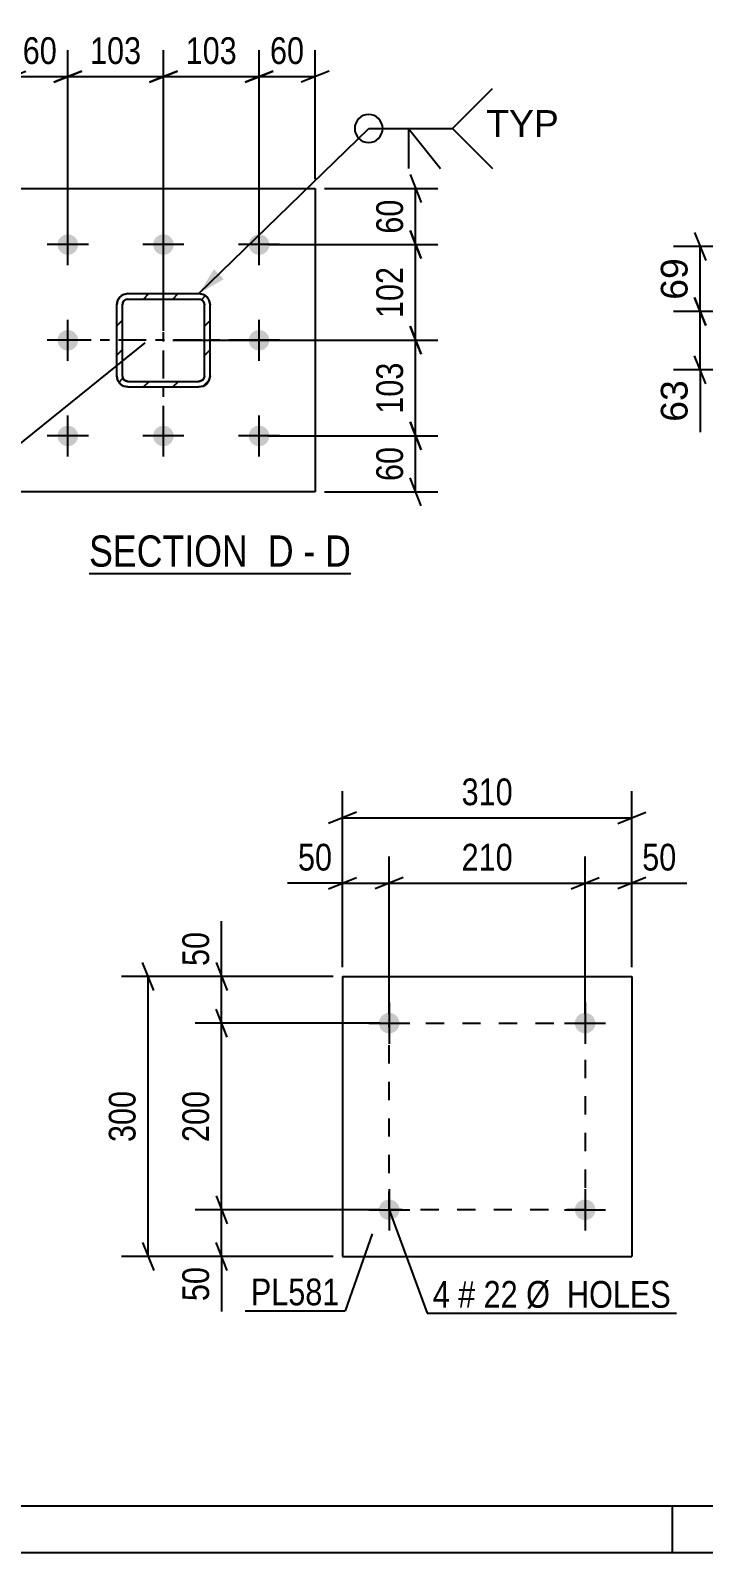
# Model space of a CAD drawing. Header units: millimetres. Extents: x 0 to 841, y 0 to 594.
# Drawn here: x 142.2 to 214.3, y 0 to 163.1 of the extents above; entities that cross this region are included whole.
import ezdxf

# ---------------------------------------------------------------- set-up
doc = ezdxf.new("R2010")
doc.units = ezdxf.units.MM
doc.linetypes.add('DXK_LINE_DOT2', pattern=[3.9198, 1.9599, -1.9599])
doc.linetypes.add('DXK_LINE_DOT3', pattern=[5.9187, 2.979, -0.9799, 0.9799, -0.9799])
doc.styles.add('Arial', font='ARIAL.TTF', dxfattribs={"height": 0.2})
doc.styles.add('Arial Narrow', font='ARIALN.TTF', dxfattribs={"height": 0.2})

# ---------------------------------------------------------------- blocks, each defined once
blk = doc.blocks.new('Unknown-717033707-1135')
at = {"color": 5, "linetype": 'Continuous'}
for p, q in [((5, 5), (836, 5)), ((211, 0), (211, 5)), ((0, 0), (841, 0))]:
    blk.add_line(p, q, dxfattribs=at)
blk = doc.blocks.new('Unknown-717033707-14 - 4329')
at = {"color": 6, "linetype": 'Continuous'}
blk.add_line((148.48, 104.88), (176.55, 104.88), dxfattribs=at)
at = {"color": 0, "linetype": 'Continuous'}
for points in [[(166.59, 105.63), (166.59, 109.13), (148.48, 109.13), (148.48, 105.63)], [(170.41, 105.63), (170.41, 109.13), (167.64, 109.13), (167.64, 105.63)], [(172.73, 105.63), (172.73, 109.13), (171.46, 109.13), (171.46, 105.63)], [(176.55, 105.63), (176.55, 109.13), (173.78, 109.13), (173.78, 105.63)]]:
    blk.add_wipeout(points, dxfattribs=at)
at = {"color": 7, "linetype": 'Continuous', "style": 'Arial Narrow'}
for s, p in [('SECTION ', (148.48, 105.63)), ('D', (167.64, 105.63)), ('D', (173.78, 105.63)), ('-', (171.46, 105.63))]:
    blk.add_text(s, height=3.34, dxfattribs=at).set_placement(p)
blk = doc.blocks.new('Part-717033707-4378 - 4329')
at = {"linetype": 'Continuous'}
h = blk.add_hatch(dxfattribs=at)
h.set_pattern_fill('', scale=0.7, style=0, pattern_type=0)
h.set_pattern_definition([(45, (160.7044, 124.9726), (-1.57154, 1.57154), [])])
h.paths.add_polyline_path([(160.25, 124.88), (160.7, 124.97), (161.09, 125.23), (161.35, 125.62), (161.45, 126.08), (161.45, 133.68), (161.35, 134.14), (161.09, 134.53), (160.7, 134.79), (160.25, 134.88), (152.65, 134.88), (152.19, 134.79), (151.8, 134.53), (151.54, 134.14), (151.45, 133.68), (151.45, 126.08), (151.54, 125.62), (151.8, 125.23), (152.19, 124.97), (152.65, 124.88)])
h.paths.add_polyline_path([(152.65, 125.48), (152.42, 125.53), (152.22, 125.66), (152.09, 125.85), (152.05, 126.08), (152.05, 133.68), (152.09, 133.91), (152.22, 134.11), (152.42, 134.24), (152.65, 134.28), (160.25, 134.28), (160.47, 134.24), (160.67, 134.11), (160.8, 133.91), (160.85, 133.68), (160.85, 126.08), (160.8, 125.85), (160.67, 125.66), (160.47, 125.53), (160.25, 125.48)])
at = {"color": 7, "linetype": 'DXK_LINE_DOT3'}
for p, q in [((156.45, 119.88), (156.45, 139.88)), ((166.45, 129.88), (146.45, 129.88))]:
    blk.add_line(p, q, dxfattribs=at)
at = {"color": 7, "linetype": 'DXK_LINE_DOT2'}
for p, q in [((151.45, 133.68), (151.54, 134.14)), ((152.09, 133.91), (152.05, 133.68)), ((152.22, 134.11), (152.09, 133.91)), ((152.19, 134.79), (152.65, 134.88)), ((152.42, 134.24), (152.22, 134.11)), ((152.65, 134.28), (152.42, 134.24)), ((152.65, 134.88), (160.25, 134.88)), ((152.65, 134.28), (160.25, 134.28)), ((160.25, 134.88), (160.7, 134.79)), ((160.47, 134.24), (160.25, 134.28)), ((160.67, 134.11), (160.47, 134.24)), ((160.8, 133.91), (160.67, 134.11)), ((160.85, 133.68), (160.8, 133.91)), ((161.35, 134.14), (161.45, 133.68)), ((151.45, 126.08), (151.45, 133.68)), ((152.05, 126.08), (152.05, 133.68)), ((160.85, 126.08), (160.85, 133.68)), ((161.45, 126.08), (161.45, 133.68)), ((151.54, 125.62), (151.45, 126.08)), ((152.05, 126.08), (152.09, 125.85)), ((152.09, 125.85), (152.22, 125.66)), ((152.22, 125.66), (152.42, 125.53)), ((160.47, 125.53), (160.67, 125.66)), ((160.67, 125.66), (160.8, 125.85)), ((160.8, 125.85), (160.85, 126.08)), ((161.45, 126.08), (161.35, 125.62)), ((152.65, 124.88), (152.19, 124.97)), ((152.42, 125.53), (152.65, 125.48)), ((152.65, 125.48), (160.25, 125.48)), ((152.65, 124.88), (160.25, 124.88)), ((160.25, 125.48), (160.47, 125.53)), ((160.7, 124.97), (160.25, 124.88))]:
    blk.add_line(p, q, dxfattribs=at)
at = {"color": 2, "linetype": 'Continuous'}
for p, q in [((151.54, 134.14), (151.45, 133.68)), ((152.05, 133.68), (152.09, 133.91)), ((152.09, 133.91), (152.22, 134.11)), ((152.65, 134.88), (152.19, 134.79)), ((152.22, 134.11), (152.42, 134.24)), ((152.42, 134.24), (152.65, 134.28)), ((152.65, 134.88), (160.25, 134.88)), ((152.65, 134.28), (160.25, 134.28)), ((160.7, 134.79), (160.25, 134.88)), ((160.25, 134.28), (160.47, 134.24)), ((160.47, 134.24), (160.67, 134.11)), ((160.67, 134.11), (160.8, 133.91)), ((160.8, 133.91), (160.85, 133.68)), ((161.45, 133.68), (161.35, 134.14)), ((151.45, 126.08), (151.45, 133.68)), ((152.05, 126.08), (152.05, 133.68)), ((160.85, 126.08), (160.85, 133.68)), ((161.45, 126.08), (161.45, 133.68)), ((151.45, 126.08), (151.54, 125.62)), ((152.09, 125.85), (152.05, 126.08)), ((152.22, 125.66), (152.09, 125.85)), ((152.42, 125.53), (152.22, 125.66)), ((160.67, 125.66), (160.47, 125.53)), ((160.8, 125.85), (160.67, 125.66)), ((160.85, 126.08), (160.8, 125.85)), ((161.35, 125.62), (161.45, 126.08)), ((152.19, 124.97), (152.65, 124.88)), ((152.65, 125.48), (152.42, 125.53)), ((152.65, 125.48), (160.25, 125.48)), ((152.65, 124.88), (160.25, 124.88)), ((160.47, 125.53), (160.25, 125.48)), ((160.25, 124.88), (160.7, 124.97))]:
    blk.add_line(p, q, dxfattribs=at)
at = {"color": 7, "linetype": 'DXK_LINE_DOT2'}
for centre, start, end in [((152.65, 133.68), 112.5, 157.5), ((160.25, 133.68), 22.5, 67.5), ((152.65, 126.08), 202.5, 247.5), ((160.25, 126.08), 292.5, 337.5)]:
    blk.add_arc(centre, 1.2, start, end, dxfattribs=at)
at = {"color": 2, "linetype": 'Continuous'}
for centre, start, end in [((152.65, 133.68), 112.5, 157.5), ((160.25, 133.68), 22.5, 67.5), ((152.65, 126.08), 202.5, 247.5), ((160.25, 126.08), 292.5, 337.5)]:
    blk.add_arc(centre, 1.2, start, end, dxfattribs=at)
blk = doc.blocks.new('Bolt-717033707-4435 - 4329')
at = {"linetype": 'Continuous'}
for points in [[(146.2, 139.03, -1), (146.2, 141.23, -1)], [(156.45, 139.03, -1), (156.45, 141.23, -1)], [(166.7, 139.03, -1), (166.7, 141.23, -1)], [(146.2, 128.78, -1), (146.2, 130.98, -1)], [(166.7, 128.78, -1), (166.7, 130.98, -1)], [(146.2, 118.53, -1), (146.2, 120.73, -1)], [(156.45, 118.53, -1), (156.45, 120.73, -1)], [(166.7, 118.53, -1), (166.7, 120.73, -1)]]:
    blk.add_hatch(color=1, dxfattribs=at).paths.add_polyline_path(points)
at = {"color": 1, "linetype": 'Continuous'}
for p, q in [((146.2, 137.93), (146.2, 142.33)), ((156.45, 137.93), (156.45, 142.33)), ((166.7, 137.93), (166.7, 142.33)), ((148.4, 140.13), (144, 140.13)), ((158.65, 140.13), (154.25, 140.13)), ((168.9, 140.13), (164.5, 140.13)), ((146.2, 127.68), (146.2, 132.08)), ((166.7, 127.68), (166.7, 132.08)), ((148.4, 129.88), (144, 129.88)), ((168.9, 129.88), (164.5, 129.88)), ((146.2, 117.43), (146.2, 121.83)), ((156.45, 117.43), (156.45, 121.83)), ((166.7, 117.43), (166.7, 121.83)), ((148.4, 119.63), (144, 119.63)), ((158.65, 119.63), (154.25, 119.63)), ((168.9, 119.63), (164.5, 119.63))]:
    blk.add_line(p, q, dxfattribs=at)
blk = doc.blocks.new('Part-717033707-4383 - 4329')
at = {"color": 2, "linetype": 'Continuous'}
for p, q in [((140.2, 113.63), (140.2, 146.13)), ((140.2, 146.13), (172.7, 146.13)), ((172.7, 146.13), (172.7, 113.63)), ((172.7, 113.63), (140.2, 113.63))]:
    blk.add_line(p, q, dxfattribs=at)
blk = doc.blocks.new('Part-717033707-54389 - 54388')
at = {"color": 2, "linetype": 'Continuous'}
for p, q in [((175.65, 61.72), (175.65, 31.72)), ((175.65, 61.72), (206.65, 61.72)), ((206.65, 61.72), (206.65, 31.72)), ((175.65, 31.72), (206.65, 31.72))]:
    blk.add_line(p, q, dxfattribs=at)
blk = doc.blocks.new('Bolt-717033707-54390 - 54388')
at = {"linetype": 'Continuous'}
for points in [[(181.75, 36.72, -1), (179.55, 36.72, -1)], [(202.75, 36.72, -1), (200.55, 36.72, -1)]]:
    blk.add_hatch(color=1, dxfattribs=at).paths.add_polyline_path(points)
at = {"color": 1, "linetype": 'Continuous'}
for p, q in [((180.65, 38.92), (180.65, 34.52)), ((201.65, 38.92), (201.65, 34.52)), ((178.45, 36.72), (182.85, 36.72)), ((199.45, 36.72), (203.85, 36.72))]:
    blk.add_line(p, q, dxfattribs=at)
blk = doc.blocks.new('Bolt-717033707-54391 - 54388')
at = {"linetype": 'Continuous'}
for points in [[(181.75, 56.72, -1), (179.55, 56.72, -1)], [(202.75, 56.72, -1), (200.55, 56.72, -1)]]:
    blk.add_hatch(color=1, dxfattribs=at).paths.add_polyline_path(points)
at = {"color": 1, "linetype": 'Continuous'}
for p, q in [((180.65, 58.92), (180.65, 54.52)), ((201.65, 58.92), (201.65, 54.52)), ((178.45, 56.72), (182.85, 56.72)), ((199.45, 56.72), (203.85, 56.72))]:
    blk.add_line(p, q, dxfattribs=at)
blk = doc.blocks.new('Rectangle-717033707-55442 - 54388')
at = {"color": 1, "linetype": 'DXK_LINE_DOT2'}
blk.add_lwpolyline([(180.65, 56.72), (201.65, 56.72), (201.65, 36.72), (180.65, 36.72), (180.65, 56.72)], close=True, dxfattribs=at)
blk = doc.blocks.new('StraightDimension-717033707-53277 - 4329')
at = {"color": 7, "linetype": 'Continuous'}
for p, q in [((140.2, 147.13), (140.2, 160.98)), ((146.2, 141.13), (146.2, 160.98)), ((138.7, 157.53), (141.7, 158.73)), ((147.7, 158.73), (144.7, 157.53)), ((140.2, 158.13), (146.2, 158.13))]:
    blk.add_line(p, q, dxfattribs=at)
at = {"color": 0}
blk.add_wipeout([(145.62, 158.88), (145.62, 163.08), (140.77, 163.08), (140.77, 158.88)], dxfattribs=at)
at = {"color": 3, "style": 'Arial Narrow'}
blk.add_text('60', height=2.863, dxfattribs=at).set_placement((141.37, 159.48))
blk = doc.blocks.new('StraightDimension-717033707-53124 - 4329')
at = {"color": 7, "linetype": 'Continuous'}
for p, q in [((182.88, 141.63), (184.08, 138.63)), ((167.7, 140.13), (185.88, 140.13)), ((183.48, 129.88), (183.48, 140.13)), ((184.08, 128.38), (182.88, 131.38)), ((157.45, 129.88), (185.88, 129.88))]:
    blk.add_line(p, q, dxfattribs=at)
at = {"color": 0}
blk.add_wipeout([(182.73, 138.35), (178.53, 138.35), (178.53, 131.66), (182.73, 131.66)], dxfattribs=at)
at = {"color": 3, "style": 'Arial Narrow'}
blk.add_text('102', height=2.863, rotation=90.0002, dxfattribs=at).set_placement((182.13, 132.26))
blk = doc.blocks.new('StraightDimension-717033707-53276 - 4329')
at = {"color": 7, "linetype": 'Continuous'}
for p, q in [((146.2, 141.13), (146.2, 160.98)), ((156.45, 130.88), (156.45, 160.98)), ((144.7, 157.53), (147.7, 158.73)), ((157.95, 158.73), (154.95, 157.53)), ((146.2, 158.13), (156.45, 158.13))]:
    blk.add_line(p, q, dxfattribs=at)
at = {"color": 0}
blk.add_wipeout([(154.66, 158.88), (154.66, 163.08), (147.98, 163.08), (147.98, 158.88)], dxfattribs=at)
at = {"color": 3, "style": 'Arial Narrow'}
blk.add_text('103', height=2.863, dxfattribs=at).set_placement((148.58, 159.48))
blk = doc.blocks.new('StraightDimension-717033707-53274 - 4329')
at = {"color": 7, "linetype": 'Continuous'}
for p, q in [((166.7, 141.13), (166.7, 160.98)), ((172.7, 147.13), (172.7, 160.98)), ((165.2, 157.53), (168.2, 158.73)), ((174.2, 158.73), (171.2, 157.53)), ((166.7, 158.13), (172.7, 158.13))]:
    blk.add_line(p, q, dxfattribs=at)
at = {"color": 0}
blk.add_wipeout([(172.12, 158.88), (172.12, 163.08), (167.27, 163.08), (167.27, 158.88)], dxfattribs=at)
at = {"color": 3, "style": 'Arial Narrow'}
blk.add_text('60', height=2.863, dxfattribs=at).set_placement((167.87, 159.48))
blk = doc.blocks.new('StraightDimension-717033707-53123 - 4329')
at = {"color": 7, "linetype": 'Continuous'}
for p, q in [((182.88, 147.63), (184.08, 144.63)), ((173.7, 146.13), (185.88, 146.13)), ((183.48, 140.13), (183.48, 146.13)), ((184.08, 138.63), (182.88, 141.63)), ((167.7, 140.13), (185.88, 140.13))]:
    blk.add_line(p, q, dxfattribs=at)
at = {"color": 0}
blk.add_wipeout([(182.73, 145.56), (178.53, 145.56), (178.53, 140.7), (182.73, 140.7)], dxfattribs=at)
at = {"color": 3, "style": 'Arial Narrow'}
blk.add_text('60', height=2.863, rotation=90.0002, dxfattribs=at).set_placement((182.13, 141.3))
blk = doc.blocks.new('StraightDimension-717033707-53125 - 4329')
at = {"color": 7, "linetype": 'Continuous'}
for p, q in [((182.88, 131.38), (184.08, 128.38)), ((157.45, 129.88), (185.88, 129.88)), ((183.48, 119.63), (183.48, 129.88)), ((184.08, 118.13), (182.88, 121.13)), ((167.7, 119.63), (185.88, 119.63))]:
    blk.add_line(p, q, dxfattribs=at)
at = {"color": 0}
blk.add_wipeout([(182.73, 128.1), (178.53, 128.1), (178.53, 121.41), (182.73, 121.41)], dxfattribs=at)
at = {"color": 3, "style": 'Arial Narrow'}
blk.add_text('103', height=2.863, rotation=90.0002, dxfattribs=at).set_placement((182.13, 122.01))
blk = doc.blocks.new('StraightDimension-717033707-53126 - 4329')
at = {"color": 7, "linetype": 'Continuous'}
for p, q in [((182.88, 121.13), (184.08, 118.13)), ((167.7, 119.63), (185.88, 119.63)), ((183.48, 113.63), (183.48, 119.63)), ((184.08, 112.13), (182.88, 115.13)), ((173.7, 113.63), (185.88, 113.63))]:
    blk.add_line(p, q, dxfattribs=at)
at = {"color": 0}
blk.add_wipeout([(182.73, 119.06), (178.53, 119.06), (178.53, 114.2), (182.73, 114.2)], dxfattribs=at)
at = {"color": 3, "style": 'Arial Narrow'}
blk.add_text('60', height=2.863, rotation=90.0002, dxfattribs=at).set_placement((182.13, 114.8))
blk = doc.blocks.new('StraightDimension-717033707-53275 - 4329')
at = {"color": 7, "linetype": 'Continuous'}
for p, q in [((156.45, 130.88), (156.45, 160.98)), ((166.7, 141.13), (166.7, 160.98)), ((154.95, 157.53), (157.95, 158.73)), ((168.2, 158.73), (165.2, 157.53)), ((156.45, 158.13), (166.7, 158.13))]:
    blk.add_line(p, q, dxfattribs=at)
at = {"color": 0}
blk.add_wipeout([(164.91, 158.88), (164.91, 163.08), (158.23, 163.08), (158.23, 158.88)], dxfattribs=at)
at = {"color": 3, "style": 'Arial Narrow'}
blk.add_text('103', height=2.863, dxfattribs=at).set_placement((158.83, 159.48))
blk = doc.blocks.new('StraightDimension-717033707-52957 - 4492')
at = {"color": 7, "linetype": 'Continuous'}
for p, q in [((213.38, 141.42), (214.58, 138.42)), ((257.16, 139.92), (211.13, 139.92)), ((213.98, 132.98), (213.98, 139.92)), ((214.58, 131.48), (213.38, 134.48)), ((227.1, 132.98), (211.13, 132.98))]:
    blk.add_line(p, q, dxfattribs=at)
at = {"color": 0}
blk.add_wipeout([(213.22, 139.27), (209.02, 139.27), (209.02, 133.62), (213.22, 133.62)], dxfattribs=at)
at = {"color": 3, "style": 'Arial'}
blk.add_text('69', height=2.865, rotation=90.0002, dxfattribs=at).set_placement((212.63, 134.22))
blk = doc.blocks.new('StraightDimension-717033707-52958 - 4492')
at = {"color": 7, "linetype": 'Continuous'}
for p, q in [((213.38, 134.48), (214.58, 131.48)), ((227.1, 132.98), (211.13, 132.98)), ((213.98, 126.72), (213.98, 132.98)), ((214.58, 125.22), (213.38, 128.22)), ((258.65, 126.72), (211.13, 126.72))]:
    blk.add_line(p, q, dxfattribs=at)
at = {"color": 0}
blk.add_wipeout([(213.22, 126.19), (209.02, 126.19), (209.02, 120.55), (213.22, 120.55)], dxfattribs=at)
at = {"color": 7, "linetype": 'Continuous'}
blk.add_line((213.98, 126.72), (213.98, 120.02), dxfattribs=at)
blk.add_line((213.98, 126.72), (213.98, 120.02), dxfattribs=at)
at = {"color": 3, "style": 'Arial'}
blk.add_text('63', height=2.865, rotation=90.0002, dxfattribs=at).set_placement((212.63, 121.15))
blk = doc.blocks.new('StraightDimension-717033707-54609 - 54388')
at = {"color": 7, "linetype": 'Continuous'}
for p, q in [((163.29, 55.22), (162.09, 58.22)), ((179.65, 56.72), (159.84, 56.72)), ((162.69, 36.72), (162.69, 56.72)), ((162.09, 38.22), (163.29, 35.22)), ((179.65, 36.72), (159.84, 36.72))]:
    blk.add_line(p, q, dxfattribs=at)
at = {"color": 0}
blk.add_wipeout([(161.94, 50.06), (157.74, 50.06), (157.74, 43.38), (161.94, 43.38)], dxfattribs=at)
at = {"color": 3, "style": 'Arial Narrow'}
blk.add_text('200', height=2.863, rotation=90.0002, dxfattribs=at).set_placement((161.34, 43.98))
blk = doc.blocks.new('StraightDimension-717033707-54608 - 54388')
at = {"color": 7, "linetype": 'Continuous'}
for p, q in [((162.09, 63.22), (163.29, 60.22)), ((174.65, 61.72), (159.84, 61.72)), ((162.69, 56.72), (162.69, 61.72)), ((163.29, 55.22), (162.09, 58.22)), ((179.65, 56.72), (159.84, 56.72))]:
    blk.add_line(p, q, dxfattribs=at)
at = {"color": 0}
blk.add_wipeout([(161.94, 67.1), (157.74, 67.1), (157.74, 62.24), (161.94, 62.24)], dxfattribs=at)
at = {"color": 7, "linetype": 'Continuous'}
blk.add_line((162.69, 61.72), (162.69, 67.63), dxfattribs=at)
blk.add_line((162.69, 61.72), (162.69, 67.63), dxfattribs=at)
at = {"color": 3, "style": 'Arial Narrow'}
blk.add_text('50', height=2.863, rotation=90.0002, dxfattribs=at).set_placement((161.34, 62.84))
blk = doc.blocks.new('StraightDimension-717033707-55400 - 54388')
at = {"color": 7, "linetype": 'Continuous'}
for p, q in [((201.65, 57.72), (201.65, 74.57)), ((206.65, 62.72), (206.65, 74.57)), ((200.15, 71.12), (203.15, 72.32)), ((208.15, 72.32), (205.15, 71.12)), ((201.65, 71.72), (206.65, 71.72))]:
    blk.add_line(p, q, dxfattribs=at)
at = {"color": 0}
blk.add_wipeout([(212.03, 72.47), (212.03, 76.67), (207.17, 76.67), (207.17, 72.47)], dxfattribs=at)
at = {"color": 7, "linetype": 'Continuous'}
blk.add_line((206.65, 71.72), (212.55, 71.72), dxfattribs=at)
blk.add_line((206.65, 71.72), (212.55, 71.72), dxfattribs=at)
at = {"color": 3, "style": 'Arial Narrow'}
blk.add_text('50', height=2.863, dxfattribs=at).set_placement((207.77, 73.07))
blk = doc.blocks.new('StraightDimension-717033707-54610 - 54388')
at = {"color": 7, "linetype": 'Continuous'}
for p, q in [((162.09, 38.22), (163.29, 35.22)), ((179.65, 36.72), (159.84, 36.72)), ((162.69, 31.72), (162.69, 36.72)), ((163.29, 30.22), (162.09, 33.22)), ((174.65, 31.72), (159.84, 31.72))]:
    blk.add_line(p, q, dxfattribs=at)
at = {"color": 0}
blk.add_wipeout([(161.94, 31.19), (157.74, 31.19), (157.74, 26.34), (161.94, 26.34)], dxfattribs=at)
at = {"color": 7, "linetype": 'Continuous'}
blk.add_line((162.69, 31.72), (162.69, 25.81), dxfattribs=at)
blk.add_line((162.69, 31.72), (162.69, 25.81), dxfattribs=at)
at = {"color": 3, "style": 'Arial Narrow'}
blk.add_text('50', height=2.863, rotation=90.0002, dxfattribs=at).set_placement((161.34, 26.94))
blk = doc.blocks.new('StraightDimension-717033707-54620 - 54388')
at = {"color": 7, "linetype": 'Continuous'}
for p, q in [((155.41, 60.22), (154.21, 63.22)), ((174.65, 61.72), (151.96, 61.72)), ((154.81, 31.72), (154.81, 61.72)), ((154.21, 33.22), (155.41, 30.22)), ((174.65, 31.72), (151.96, 31.72))]:
    blk.add_line(p, q, dxfattribs=at)
at = {"color": 0}
blk.add_wipeout([(154.06, 50.06), (149.86, 50.06), (149.86, 43.38), (154.06, 43.38)], dxfattribs=at)
at = {"color": 3, "style": 'Arial Narrow'}
blk.add_text('300', height=2.863, rotation=90.0002, dxfattribs=at).set_placement((153.46, 43.98))
blk = doc.blocks.new('StraightDimension-717033707-54640 - 54388')
at = {"color": 7, "linetype": 'Continuous'}
for p, q in [((175.65, 62.72), (175.65, 81.57)), ((206.65, 62.72), (206.65, 81.57)), ((177.15, 79.32), (174.15, 78.12)), ((175.65, 78.72), (206.65, 78.72)), ((205.15, 78.12), (208.15, 79.32))]:
    blk.add_line(p, q, dxfattribs=at)
at = {"color": 0}
blk.add_wipeout([(194.49, 79.47), (194.49, 83.67), (187.81, 83.67), (187.81, 79.47)], dxfattribs=at)
at = {"color": 3, "style": 'Arial Narrow'}
blk.add_text('310', height=2.863, dxfattribs=at).set_placement((188.41, 80.07))
blk = doc.blocks.new('StraightDimension-717033707-55401 - 54388')
at = {"color": 7, "linetype": 'Continuous'}
for p, q in [((180.65, 57.72), (180.65, 74.57)), ((201.65, 57.72), (201.65, 74.57)), ((182.15, 72.32), (179.15, 71.12)), ((200.15, 71.12), (203.15, 72.32)), ((180.65, 71.72), (201.65, 71.72))]:
    blk.add_line(p, q, dxfattribs=at)
at = {"color": 0}
blk.add_wipeout([(194.49, 72.47), (194.49, 76.67), (187.81, 76.67), (187.81, 72.47)], dxfattribs=at)
at = {"color": 3, "style": 'Arial Narrow'}
blk.add_text('210', height=2.863, dxfattribs=at).set_placement((188.41, 73.07))
blk = doc.blocks.new('StraightDimension-717033707-55402 - 54388')
at = {"color": 7, "linetype": 'Continuous'}
for p, q in [((175.65, 62.72), (175.65, 74.57)), ((180.65, 57.72), (180.65, 74.57)), ((174.15, 71.12), (177.15, 72.32)), ((182.15, 72.32), (179.15, 71.12)), ((175.65, 71.72), (180.65, 71.72))]:
    blk.add_line(p, q, dxfattribs=at)
at = {"color": 0}
blk.add_wipeout([(175.12, 72.47), (175.12, 76.67), (170.27, 76.67), (170.27, 72.47)], dxfattribs=at)
at = {"color": 7, "linetype": 'Continuous'}
blk.add_line((175.65, 71.72), (169.74, 71.72), dxfattribs=at)
blk.add_line((175.65, 71.72), (169.74, 71.72), dxfattribs=at)
at = {"color": 3, "style": 'Arial Narrow'}
blk.add_text('50', height=2.863, dxfattribs=at).set_placement((170.87, 73.07))
blk = doc.blocks.new('WeldMark-717033707-4477 - 4329')
at = {"linetype": 'Continuous'}
blk.add_hatch(color=30, dxfattribs=at).paths.add_polyline_path([(162.92, 136.43), (160.25, 134.88), (161.87, 137.51)])
at = {"color": 30, "linetype": 'Continuous'}
for p, q in [((160.25, 134.88), (178.45, 152.57)), ((178.45, 152.57), (187.45, 152.57))]:
    blk.add_line(p, q, dxfattribs=at)
at = {"color": 3, "linetype": 'Continuous'}
for q in [(186.16, 148.29), (182.73, 148.29)]:
    blk.add_line((182.73, 152.57), q, dxfattribs=at)
for start, end in [(90, 270), (270, 90)]:
    blk.add_arc((178.45, 152.57), 1.5, start, end, dxfattribs=at)
at = {"color": 0, "linetype": 'Continuous'}
blk.add_wipeout([(198.82, 151.67), (198.82, 154.67), (191.05, 154.67), (191.05, 151.67)], dxfattribs=at)
blk.add_wipeout([(198.82, 151.67), (198.82, 154.67), (191.05, 154.67), (191.05, 151.67)], dxfattribs=at)
at = {"color": 3, "linetype": 'Continuous'}
for q in [(191.73, 156.86), (191.73, 148.29)]:
    blk.add_line((187.45, 152.57), q, dxfattribs=at)
at = {"color": 3, "linetype": 'Continuous', "style": 'Arial'}
blk.add_text('TYP', height=2.865, dxfattribs=at).set_placement((191.05, 151.67))
blk = doc.blocks.new('Mark-717033707-4374 - 4329')
at = {"color": 0}
blk.add_wipeout([(136.68, 116.38), (136.68, 119.38), (126.81, 119.38), (126.81, 116.38)], dxfattribs=at)
blk.add_wipeout([(136.68, 116.38), (136.68, 119.38), (126.81, 119.38), (126.81, 116.38)], dxfattribs=at)
at = {"color": 30, "linetype": 'Continuous'}
for p in [(154.47, 129.6), (126.21, 115.78)]:
    blk.add_line(p, (137.28, 115.78), dxfattribs=at)
at = {"color": 3, "style": 'Arial Narrow'}
blk.add_text('TR880', height=2.863, dxfattribs=at).set_placement((126.81, 116.38))
blk = doc.blocks.new('MarkSet-717033707-55318 - 54388')
at = {"color": 0}
for points in [[(187.14, 26.23), (187.14, 29.23), (185.32, 29.23), (185.32, 26.23)], [(189.87, 26.23), (189.87, 29.23), (188.04, 29.23), (188.04, 26.23)], [(194.43, 26.23), (194.43, 29.23), (190.77, 29.23), (190.77, 26.23)], [(210.86, 26.23), (210.86, 29.23), (195.33, 29.23), (195.33, 26.23)]]:
    blk.add_wipeout(points, dxfattribs=at)
for points in [[(187.14, 26.23), (187.14, 29.23), (185.32, 29.23), (185.32, 26.23)], [(189.87, 26.23), (189.87, 29.23), (188.04, 29.23), (188.04, 26.23)], [(194.43, 26.23), (194.43, 29.23), (190.77, 29.23), (190.77, 26.23)], [(210.86, 26.23), (210.86, 29.23), (195.33, 29.23), (195.33, 26.23)]]:
    blk.add_wipeout(points, dxfattribs=at)
at = {"color": 7, "linetype": 'Continuous'}
for p, q in [((180.65, 36.72), (184.72, 25.63)), ((184.72, 25.63), (211.46, 25.63))]:
    blk.add_line(p, q, dxfattribs=at)
at = {"color": 3, "style": 'Arial Narrow'}
for s, height, p in [('4', 2.86, (185.32, 26.23)), ('#', 2.86, (188.04, 26.23)), ('22', 2.863, (190.77, 26.23)), ('Ø  HOLES', 2.863, (195.33, 26.23))]:
    blk.add_text(s, height=height, dxfattribs=at).set_placement(p)
blk = doc.blocks.new('Mark-717033707-54683 - 54388')
at = {"color": 0}
blk.add_wipeout([(175.32, 26.49), (175.32, 29.49), (165.82, 29.49), (165.82, 26.49)], dxfattribs=at)
blk.add_wipeout([(175.32, 26.49), (175.32, 29.49), (165.82, 29.49), (165.82, 26.49)], dxfattribs=at)
at = {"color": 30, "linetype": 'Continuous'}
for p in [(178.81, 34.15), (165.22, 25.89)]:
    blk.add_line(p, (175.92, 25.89), dxfattribs=at)
at = {"color": 3, "style": 'Arial Narrow'}
blk.add_text('PL581', height=2.863, dxfattribs=at).set_placement((165.82, 26.49))

msp = doc.modelspace()

# ---------------------------------------------------------------- block references
for name in ['Unknown-717033707-1135', 'Part-717033707-4383 - 4329', 'Bolt-717033707-4435 - 4329', 'Part-717033707-4378 - 4329', 'Part-717033707-54389 - 54388', 'Bolt-717033707-54391 - 54388', 'Rectangle-717033707-55442 - 54388', 'Bolt-717033707-54390 - 54388']:
    msp.add_blockref(name, (0, 0))

# ---------------------------------------------------------------- next in the draw order: block references
for name in ['StraightDimension-717033707-53277 - 4329', 'StraightDimension-717033707-53124 - 4329', 'StraightDimension-717033707-52957 - 4492', 'Mark-717033707-4374 - 4329', 'Unknown-717033707-14 - 4329', 'StraightDimension-717033707-55400 - 54388', 'StraightDimension-717033707-54609 - 54388', 'MarkSet-717033707-55318 - 54388']:
    msp.add_blockref(name, (0, 0))

# ---------------------------------------------------------------- next in the draw order: block references
for name in ['StraightDimension-717033707-53274 - 4329', 'StraightDimension-717033707-53276 - 4329', 'StraightDimension-717033707-52958 - 4492', 'StraightDimension-717033707-54608 - 54388', 'StraightDimension-717033707-54610 - 54388']:
    msp.add_blockref(name, (0, 0))

# ---------------------------------------------------------------- next in the draw order: block references
for name in ['StraightDimension-717033707-53123 - 4329', 'StraightDimension-717033707-53125 - 4329', 'StraightDimension-717033707-54620 - 54388']:
    msp.add_blockref(name, (0, 0))

# ---------------------------------------------------------------- next in the draw order: block references
for name in ['StraightDimension-717033707-53275 - 4329', 'StraightDimension-717033707-53126 - 4329', 'StraightDimension-717033707-54640 - 54388', 'Mark-717033707-54683 - 54388']:
    msp.add_blockref(name, (0, 0))

# ---------------------------------------------------------------- next in the draw order: block references
for name in ['WeldMark-717033707-4477 - 4329', 'StraightDimension-717033707-55401 - 54388']:
    msp.add_blockref(name, (0, 0))

# ---------------------------------------------------------------- next in the draw order: block references
msp.add_blockref('StraightDimension-717033707-55402 - 54388', (0, 0))

doc.saveas('drawing.dxf')
